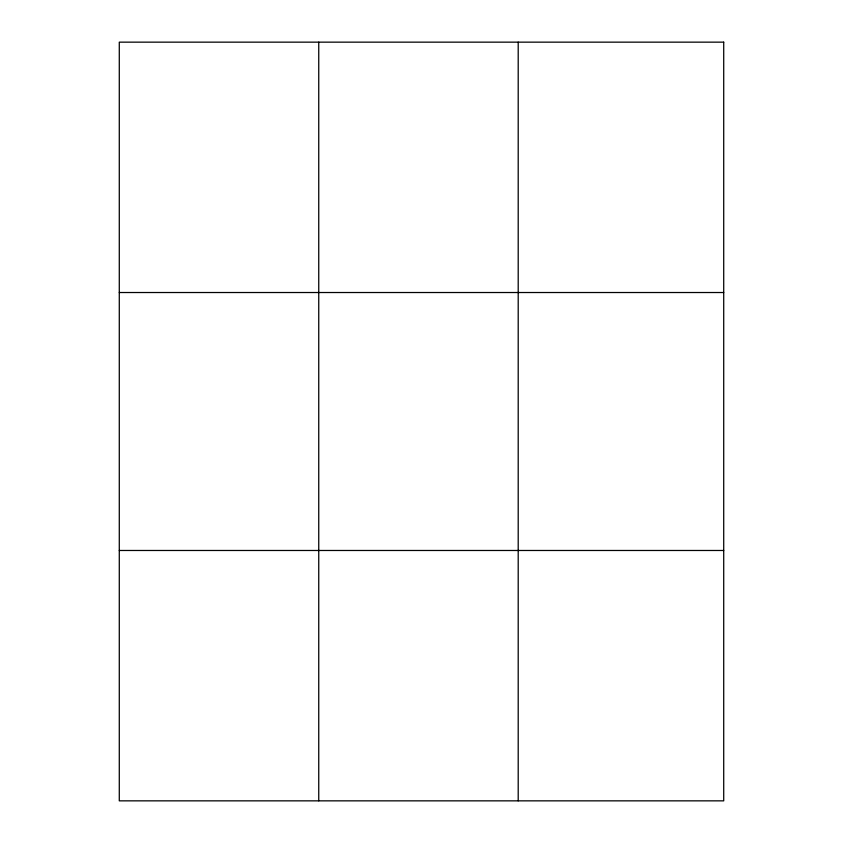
<?xml version="1.0" encoding="UTF-8"?>
<svg xmlns="http://www.w3.org/2000/svg" width="843" height="843" viewBox="0 0 843 843"><rect width="100%" height="100%" fill="white"/><g stroke="black" fill="none" stroke-linecap="round" stroke-linejoin="round"><path stroke-width="1.26" d="M318.749 42.15L318.749 800.85M518.203 42.15L518.203 800.85M119.284 292.521L723.715 292.521M119.284 550.479L723.715 550.479M723.715 42.15L723.715 800.85L119.284 800.85L119.284 42.15L723.715 42.15"/></g></svg>
